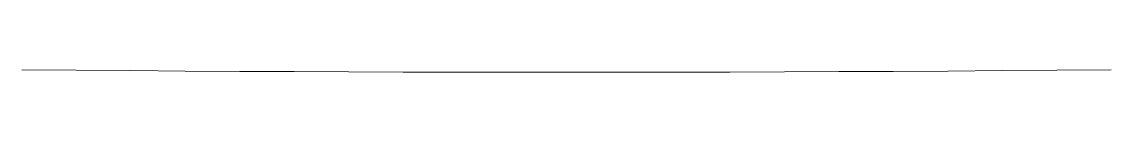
# Model space of a CAD drawing. Extents: x -21.5 to 21.5, y 53.9 to 54.
import ezdxf

# ---------------------------------------------------------------- set-up
doc = ezdxf.new("R2010")
doc.units = 0
doc.header["$MEASUREMENT"] = 0
doc.layers.add('gangsuo', color=130, linetype='CONTINUOUS', lineweight=0)

msp = doc.modelspace()

# ---------------------------------------------------------------- linework, layer by layer
at = {"layer": 'gangsuo'}
msp.add_line((-17.2, 53.963), (-21.5, 54), dxfattribs=at)
msp.add_polyline3d([(21.5, 54, 0), (19.35, 53.98, 0), (17.2, 53.963, 0), (15.05, 53.948, 0), (12.9, 53.934, 0), (10.75, 53.923, 0), (8.6, 53.914, 0), (6.45, 53.907, 0), (4.3, 53.901, 0), (2.15, 53.898, 0), (0, 53.897, 0), (-2.15, 53.898, 0), (-4.3, 53.901, 0), (-6.45, 53.907, 0), (-8.6, 53.914, 0), (-10.75, 53.923, 0), (-12.9, 53.934, 0), (-15.05, 53.948, 0), (-17.2, 53.963, 0)], dxfattribs=at)

doc.saveas('drawing.dxf')
